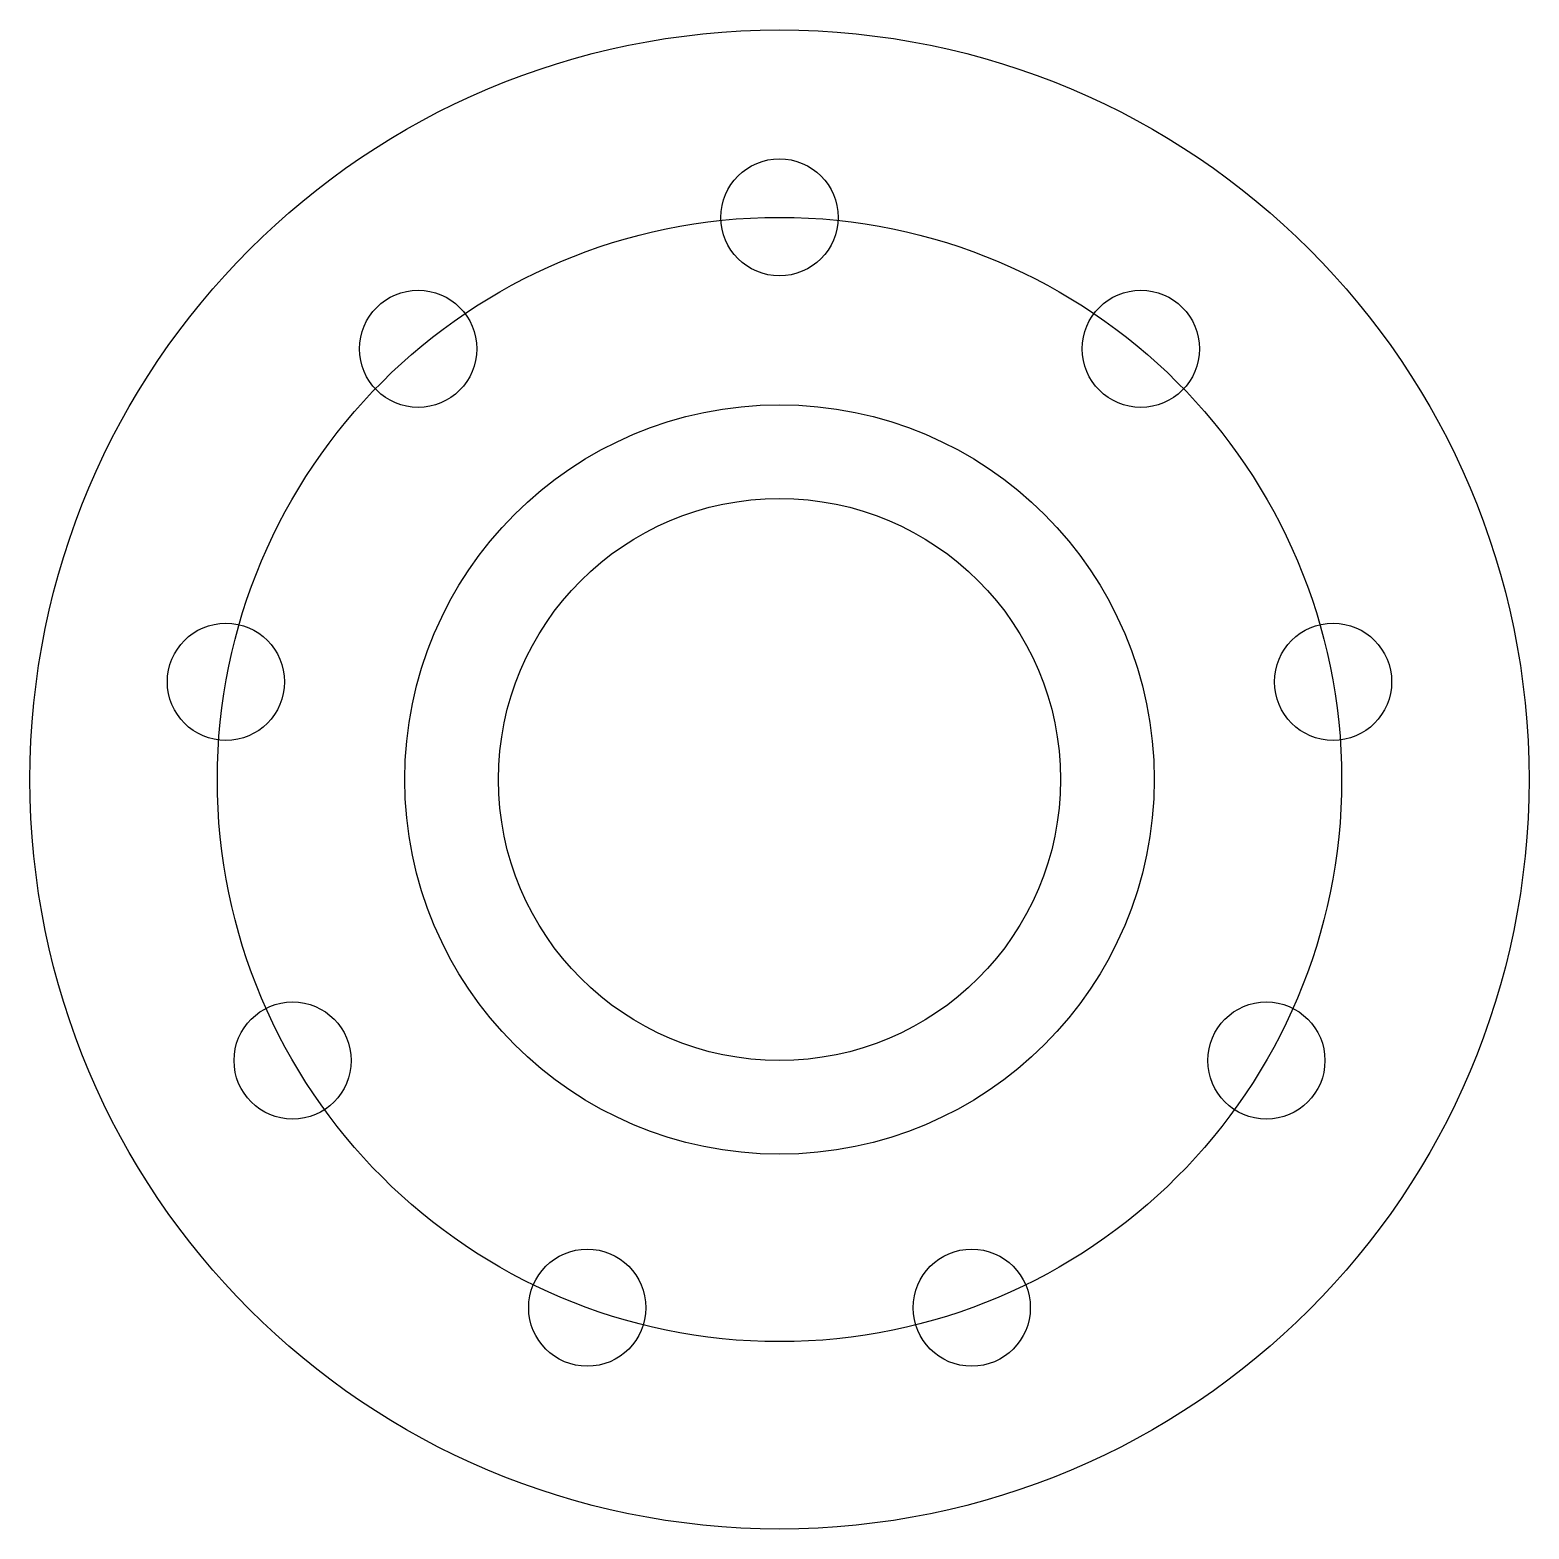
# Model space of a CAD drawing. Header units: millimetres. Extents: x -51 to 51, y -51 to 51.
import ezdxf

# ---------------------------------------------------------------- set-up
doc = ezdxf.new("R2010")
doc.units = ezdxf.units.MM
doc.layers.get('0').update_dxf_attribs({"linetype": 'CONTINUOUS'})

msp = doc.modelspace()

# ---------------------------------------------------------------- linework, layer by layer
for centre, radius in [((0, 0), 50.8), ((0, 38.1), 3.97), ((0, 0), 38.1), ((-24.49, 29.19), 3.97), ((24.49, 29.19), 3.97), ((0, 0), 25.4), ((0, 0), 19.05), ((-37.52, 6.62), 3.97), ((37.52, 6.62), 3.97), ((-33, -19.05), 3.97), ((33, -19.05), 3.97), ((-13.03, -35.8), 3.97), ((13.03, -35.8), 3.97)]:
    msp.add_circle(centre, radius)

doc.saveas('drawing.dxf')
